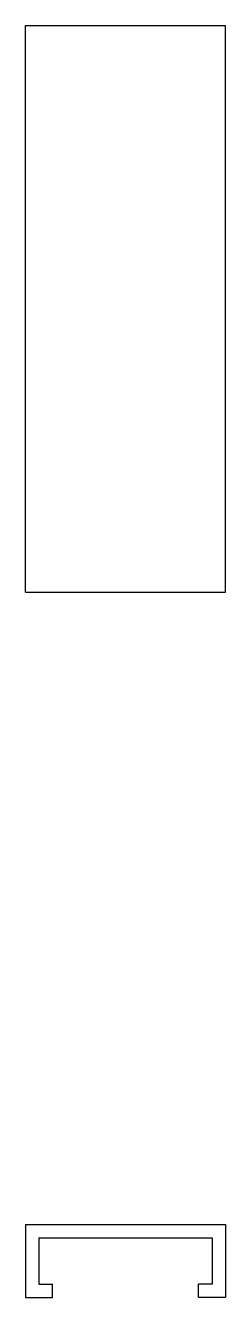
# Model space of a CAD drawing. Extents: x 143 to 292, y 78 to 185.
# Drawn here: x 143 to 159.7, y 77.9 to 184.6 of the extents above.
import ezdxf

# ---------------------------------------------------------------- set-up
doc = ezdxf.new("R2010")
doc.units = 0
doc.header["$LTSCALE"] = 0.5
doc.header["$MEASUREMENT"] = 0
doc.layers.add('VISIBLE', color=7, linetype='CONTINUOUS')

msp = doc.modelspace()

# ---------------------------------------------------------------- linework, layer by layer
at = {"layer": 'VISIBLE'}
for p, q in [((142.95, 184.55), (159.68, 184.55)), ((142.95, 137.05), (142.95, 184.55)), ((159.68, 137.05), (159.68, 184.55)), ((142.95, 137.05), (159.68, 137.05)), ((142.95, 84.07), (142.95, 77.94)), ((142.95, 84.07), (159.68, 84.07)), ((159.68, 84.07), (159.68, 77.94)), ((144.08, 82.94), (158.55, 82.94)), ((144.08, 82.94), (144.08, 79.07)), ((158.55, 82.94), (158.55, 79.07)), ((144.08, 79.07), (145.2, 79.07)), ((145.2, 77.94), (145.2, 79.07)), ((157.43, 77.94), (157.43, 79.07)), ((158.55, 79.07), (157.43, 79.07)), ((142.95, 77.94), (145.2, 77.94)), ((159.68, 77.94), (157.43, 77.94))]:
    msp.add_line(p, q, dxfattribs=at)

doc.saveas('drawing.dxf')
